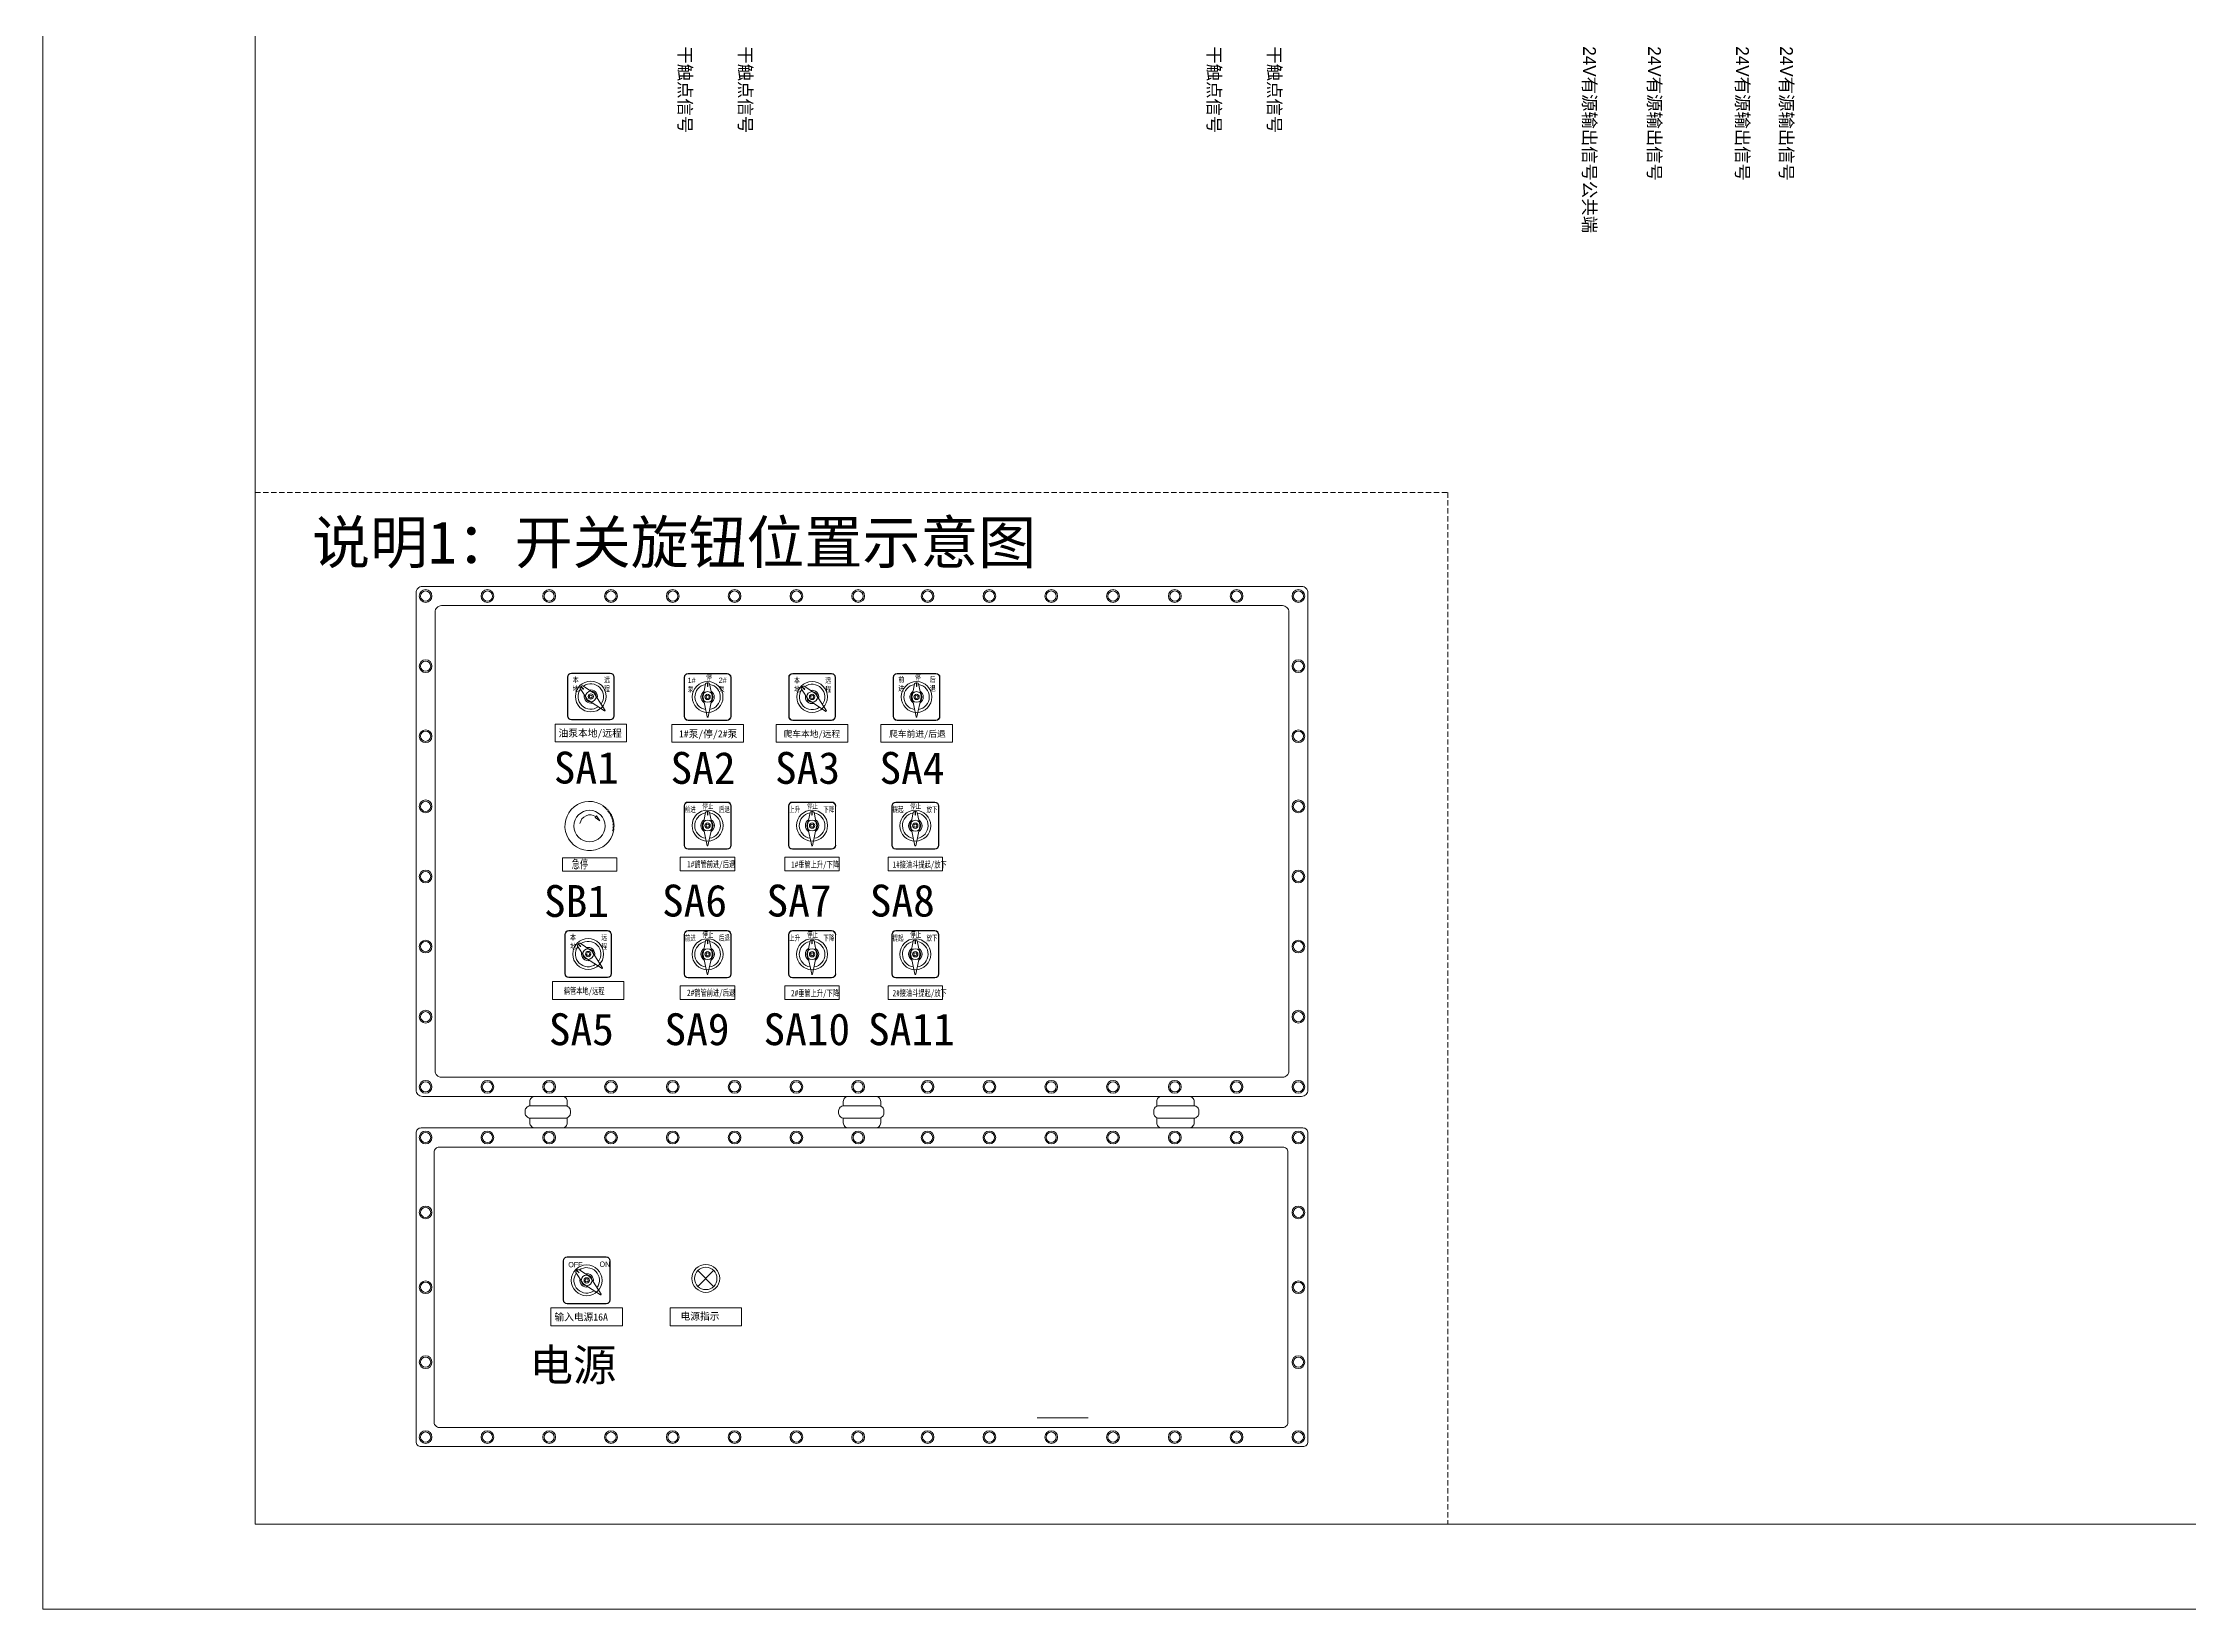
# Model space of a CAD drawing. Header units: millimetres. Extents: x 32626 to 72822, y 60047 to 123188.
# Drawn here: x 44413 to 46434, y 60047 to 61521 of the extents above; entities that cross this region are included whole.
import ezdxf

# ---------------------------------------------------------------- set-up
doc = ezdxf.new("R2010")
doc.units = ezdxf.units.MM
doc.header["$LTSCALE"] = 10
doc.linetypes.add('DASHED', pattern=[0.75, 0.5, -0.25])
doc.layers.get('0').update_dxf_attribs({"lineweight": 18})
for name, color, linetype, lineweight in [('1轮廓实线层', 7, 'Continuous', 18), ('2细线层', 4, 'Continuous', 18), ('图框层', 7, 'Continuous', 18)]:
    doc.layers.add(name, color=color, linetype=linetype, lineweight=lineweight)
doc.styles.add('FS', font='')
doc.styles.add('PC_TEXTSTYLE', font='SIMYOU.TTF', dxfattribs={"width": 0.8})
doc.styles.add('宋体', font='')
doc.styles.add('样式 1', font='SIMYOU.TTF', dxfattribs={"width": 0.75})
doc.styles.add('长仿宋', font='', dxfattribs={"width": 0.7})
doc.styles.get('FS').set_extended_font_data('宋体')
doc.styles.get('宋体').set_extended_font_data('宋体')
doc.styles.get('长仿宋').set_extended_font_data('宋体')

# ---------------------------------------------------------------- blocks, each defined once
blk = doc.blocks.new('本地远程')
for p, q in [((29, 35), (-29, 35)), ((-29, 34.5), (29, 34.5)), ((-35, 29), (-35, -29)), ((-34.5, -29), (-34.5, 29)), ((-5.5, -4.1), (-16, 11.8)), ((-14.1, 15.6), (-15.6, 14.1)), ((-15, 14.7), (-11.5, 11.1)), ((-14.7, 15), (-11.1, 11.5)), ((-11.8, 16), (4.1, 5.5)), ((21.5, -20.7), (5.5, 4.1)), ((34.5, 29), (34.5, -29)), ((35, -29), (35, 29)), ((-4.1, -5.5), (20.7, -21.5)), ((20.9, -21.5), (21.5, -20.9)), ((29, -34.5), (-29, -34.5)), ((-29, -35), (29, -35))]:
    blk.add_line(p, q)
for radius in [23, 8, 4, 2.25]:
    blk.add_circle((0, 0), radius)
for centre, radius, start, end in [((-29, 29), 6, 90, 180), ((-29, 29), 5.5, 90, 180), ((29, 29), 6, 0, 90), ((29, 29), 5.5, 360, 90), ((0, 0), 19, 144.8684, 305.9981), ((-14.2, 12.7), 2, 135, 206.5651), ((-12.7, 14.2), 2, 63.4349, 135), ((-11.3, 11.3), 0.25, 225, 45), ((0, 0), 19, 324.0019, 125.1316), ((0, 0), 10, 166.6435, 283.8145), ((0, 0), 10, 346.1855, 103.3565), ((1.3, 1.3), 5, 32.9777, 56.6397), ((-29, -29), 6, 180, 270), ((-29, -29), 5.5, 180, 270), ((-1.3, -1.3), 5, 213.3603, 237.0223), ((20.8, -21.3), 0.2, 237.1169, 315), ((21.3, -20.8), 0.2, 315, 32.8831), ((29, -29), 5.5, 270, 360), ((29, -29), 6, 270, 360)]:
    blk.add_arc(centre, radius, start, end)
at = {"char_height": 8, "attachment_point": 1, "style": 'PC_TEXTSTYLE'}
for s, insert, width in [('本地', (-27.1, 28.9), 14.149), ('远程', (19.6, 28.9), 15.64)]:
    blk.add_mtext(s, dxfattribs=dict(at, insert=insert, width=width))
blk = doc.blocks.new('液压泵旋钮')
for p, q in [((29, 35), (-29, 35)), ((-29, 34.5), (29, 34.5)), ((-35, 29), (-35, -29)), ((-34.5, -29), (-34.5, 29)), ((-6.8, 1), (-3, 19.6)), ((1.1, 21), (-1.1, 21)), ((-0.3, 21), (-0.3, 15.9)), ((0.2, 21), (0.2, 15.9)), ((3, 19.6), (6.8, 1)), ((34.5, 29), (34.5, -29)), ((35, -29), (35, 29)), ((-6.8, -1), (-0.6, -29.8)), ((-0.4, -30), (0.4, -30)), ((0.6, -29.8), (6.8, -1)), ((29, -34.5), (-29, -34.5)), ((-29, -35), (29, -35))]:
    blk.add_line(p, q)
for radius in [23, 8, 4, 2.25]:
    blk.add_circle((0, 0), radius)
for centre, radius, start, end in [((-29, 29), 6, 90, 180), ((-29, 29), 5.5, 90, 180), ((29, 29), 6, 0, 90), ((29, 29), 5.5, 360, 90), ((0, 0), 19, 99.8684, 260.9981), ((0, 0), 10, 121.6435, 238.8145), ((-1.9, 0), 5, 168.3603, 192.0223), ((-1.1, 19), 2, 90, 161.5651), ((0, 15.9), 0.25, 180, 0), ((1.1, 19), 2, 18.4349, 90), ((0, 0), 19, 279.0019, 80.1316), ((0, 0), 10, 301.1855, 58.3565), ((1.9, 0), 5, 347.9777, 11.6397), ((-29, -29), 6, 180, 270), ((-29, -29), 5.5, 180, 270), ((-0.4, -29.8), 0.2, 192.1169, 270), ((0.4, -29.8), 0.2, 270, 347.8831), ((29, -29), 5.5, 270, 360), ((29, -29), 6, 270, 360)]:
    blk.add_arc(centre, radius, start, end)
at = {"char_height": 8, "attachment_point": 1, "style": 'PC_TEXTSTYLE'}
for s, insert, width in [('停', (-2.4, 33.6), 11), ('1#泵', (-29.8, 28.9), 14.149), ('2#泵', (16.6, 28.9), 15.64)]:
    blk.add_mtext(s, dxfattribs=dict(at, insert=insert, width=width))
blk = doc.blocks.new('爬车旋钮')
for p, q in [((29, 35), (-29, 35)), ((-29, 34.5), (29, 34.5)), ((-35, 29), (-35, -29)), ((-34.5, -29), (-34.5, 29)), ((-6.8, 1), (-3, 19.6)), ((1.1, 21), (-1.1, 21)), ((-0.3, 21), (-0.3, 15.9)), ((0.2, 21), (0.2, 15.9)), ((3, 19.6), (6.8, 1)), ((34.5, 29), (34.5, -29)), ((35, -29), (35, 29)), ((-6.8, -1), (-0.6, -29.8)), ((-0.4, -30), (0.4, -30)), ((0.6, -29.8), (6.8, -1)), ((29, -34.5), (-29, -34.5)), ((-29, -35), (29, -35))]:
    blk.add_line(p, q)
for radius in [23, 8, 4, 2.25]:
    blk.add_circle((0, 0), radius)
for centre, radius, start, end in [((-29, 29), 6, 90, 180), ((-29, 29), 5.5, 90, 180), ((29, 29), 6, 0, 90), ((29, 29), 5.5, 360, 90), ((0, 0), 19, 99.8684, 260.9981), ((0, 0), 10, 121.6435, 238.8145), ((-1.9, 0), 5, 168.3603, 192.0223), ((-1.1, 19), 2, 90, 161.5651), ((0, 15.9), 0.25, 180, 0), ((1.1, 19), 2, 18.4349, 90), ((0, 0), 19, 279.0019, 80.1316), ((0, 0), 10, 301.1855, 58.3565), ((1.9, 0), 5, 347.9777, 11.6397), ((-29, -29), 6, 180, 270), ((-29, -29), 5.5, 180, 270), ((-0.4, -29.8), 0.2, 192.1169, 270), ((0.4, -29.8), 0.2, 270, 347.8831), ((29, -29), 5.5, 270, 360), ((29, -29), 6, 270, 360)]:
    blk.add_arc(centre, radius, start, end)
at = {"char_height": 8, "width": 11, "attachment_point": 1, "style": 'PC_TEXTSTYLE'}
for s, insert in [('停', (-2.4, 33.6)), ('前进', (-27.3, 30.2)), ('后退', (19.8, 30.2))]:
    blk.add_mtext(s, dxfattribs=dict(at, insert=insert))
blk = doc.blocks.new('急停')
for p, q in [((4.2, 5.9), (3.7, 5.4)), ((3.7, 5.4), (7, 2.9)), ((4.6, 6.5), (4.2, 5.9)), ((7, 2.9), (4.6, 6.5)), ((9.5, 13.8), (9.3, 12.9)), ((9.3, 12.9), (10.2, 13.3)), ((10.4, 13.1), (10.2, 12.2)), ((10.2, 12.2), (11, 12.6)), ((11.2, 12.4), (10.9, 11.6)), ((10.9, 11.6), (11.8, 11.9)), ((12, 11.7), (11.7, 10.8)), ((11.7, 10.8), (12.6, 11.1)), ((12.8, 10.9), (12.4, 10)), ((12.4, 10), (13.3, 10.2)), ((13.5, 10), (13, 9.2)), ((13, 9.2), (14, 9.3)), ((14.1, 9.1), (13.6, 8.3)), ((13.6, 8.3), (14.6, 8.4)), ((14.7, 8.2), (14.2, 7.5)), ((14.2, 7.5), (15.1, 7.5)), ((15.2, 7.2), (14.6, 6.5)), ((14.6, 6.5), (15.6, 6.5)), ((15.7, 6.2), (15.1, 5.6)), ((15.1, 5.6), (16, 5.5)), ((16.1, 5.2), (15.4, 4.6)), ((15.4, 4.6), (16.3, 4.4)), ((16.4, 4.1), (15.7, 3.6)), ((15.7, 3.6), (16.6, 3.4)), ((16.7, 3.1), (16, 2.6)), ((16, 2.6), (16.8, 2.3)), ((16.9, 2), (16.1, 1.5)), ((16.1, 1.5), (17, 1.2)), ((17, 0.9), (16.2, 0.5)), ((16.2, 0.5), (17.1, 0.1)), ((16.9, -3.5), (16, -3.7)), ((16, -3.7), (16.7, -4.3)), ((17, -2.4), (16.1, -2.7)), ((16.1, -2.7), (16.9, -3.2)), ((17.1, -1.3), (16.2, -1.6)), ((16.2, -1.6), (17, -2.1)), ((17.1, -0.2), (16.3, -0.6)), ((16.3, -0.6), (17.1, -1))]:
    blk.add_line(p, q)
blk.add_circle((-0.4, -0.7), 11.2)
for centre, radius, start, end in [((-0.4, -0.7), 17.5, 55.5124, 348.0594), ((0, 0), 7.26, 55.0086, 172.0809), ((-0.4, -0.7), 17.5, 51.9124, 52.8594), ((-0.4, -0.7), 17.5, 48.3124, 49.2594), ((-0.4, -0.7), 17.5, 44.7124, 45.6594), ((-0.4, -0.7), 17.5, 41.1124, 42.0594), ((-0.4, -0.7), 17.5, 37.5124, 38.4594), ((-0.4, -0.7), 17.5, 33.9124, 34.8594), ((-0.4, -0.7), 17.5, 30.3124, 31.2594), ((-0.4, -0.7), 17.5, 26.7124, 27.6594), ((-0.4, -0.7), 17.5, 23.1124, 24.0594), ((-0.4, -0.7), 17.5, 19.5124, 20.4594), ((-0.4, -0.7), 17.5, 15.9124, 16.8594), ((-0.4, -0.7), 17.5, 12.3124, 13.2594), ((-0.4, -0.7), 17.5, 8.7124, 9.6594), ((-0.4, -0.7), 17.5, 5.1124, 6.0594), ((-0.4, -0.7), 17.5, 1.5124, 2.4594), ((-0.4, -0.7), 17.5, 350.7124, 351.6594), ((-0.4, -0.7), 17.5, 354.3124, 355.2594), ((-0.4, -0.7), 17.5, 357.9124, 358.8594)]:
    blk.add_arc(centre, radius, start, end)

msp = doc.modelspace()

# ---------------------------------------------------------------- linework, layer by layer
for p, q in [((45016.9, 60802.9), (45016.9, 60766.1)), ((45017.2, 60766.1), (45017.2, 60802.9)), ((45057.5, 60806.7), (45020.7, 60806.7)), ((45020.7, 60806.3), (45057.5, 60806.3)), ((45061, 60802.9), (45061, 60766.1)), ((45061.3, 60766.1), (45061.3, 60802.9)), ((45115.3, 60802.9), (45115.3, 60766.1)), ((45115.6, 60766.1), (45115.6, 60802.9)), ((45155.9, 60806.7), (45119.1, 60806.7)), ((45119.1, 60806.3), (45155.9, 60806.3)), ((45159.4, 60802.9), (45159.4, 60766.1)), ((45159.7, 60766.1), (45159.7, 60802.9)), ((45212.5, 60802.8), (45212.5, 60766)), ((45212.8, 60766), (45212.8, 60802.8)), ((45253.1, 60806.6), (45216.3, 60806.6)), ((45216.3, 60806.3), (45253.1, 60806.3)), ((45256.6, 60802.8), (45256.6, 60766)), ((45256.9, 60766), (45256.9, 60802.8)), ((45034.8, 60785.1), (45037.2, 60796.9)), ((45034.8, 60783.8), (45038.7, 60765.5)), ((45039.7, 60797.8), (45038.4, 60797.8)), ((45038.9, 60797.8), (45038.9, 60794.6)), ((45039.2, 60797.8), (45039.2, 60794.6)), ((45039.4, 60765.5), (45043.4, 60783.8)), ((45040.9, 60796.9), (45043.4, 60785.1)), ((45133.2, 60785.1), (45135.6, 60796.9)), ((45133.2, 60783.8), (45137.1, 60765.5)), ((45138.2, 60797.8), (45136.8, 60797.8)), ((45137.3, 60797.8), (45137.3, 60794.6)), ((45137.6, 60797.8), (45137.6, 60794.6)), ((45137.9, 60765.5), (45141.8, 60783.8)), ((45139.4, 60796.9), (45141.8, 60785.1)), ((45230.4, 60785.1), (45232.8, 60796.9)), ((45230.4, 60783.8), (45234.3, 60765.5)), ((45235.4, 60797.8), (45234, 60797.8)), ((45234.5, 60797.8), (45234.5, 60794.6)), ((45234.9, 60797.8), (45234.9, 60794.6)), ((45235.1, 60765.5), (45239, 60783.8)), ((45236.6, 60796.9), (45239, 60785.1)), ((45057.5, 60762.6), (45020.7, 60762.6)), ((45020.7, 60762.2), (45057.5, 60762.2)), ((45038.8, 60765.4), (45039.3, 60765.4)), ((45155.9, 60762.6), (45119.1, 60762.6)), ((45119.1, 60762.2), (45155.9, 60762.2)), ((45137.2, 60765.4), (45137.7, 60765.4)), ((45253.1, 60762.5), (45216.3, 60762.5)), ((45216.3, 60762.2), (45253.1, 60762.2)), ((45234.5, 60765.4), (45235, 60765.4)), ((45016.9, 60681.8), (45016.9, 60645)), ((45017.2, 60645), (45017.2, 60681.8)), ((45057.5, 60685.6), (45020.7, 60685.6)), ((45020.7, 60685.3), (45057.5, 60685.3)), ((45061, 60681.8), (45061, 60645)), ((45061.3, 60645), (45061.3, 60681.8)), ((45115.3, 60681.8), (45115.3, 60645)), ((45115.6, 60645), (45115.6, 60681.8)), ((45155.9, 60685.6), (45119.1, 60685.6)), ((45119.1, 60685.3), (45155.9, 60685.3)), ((45159.4, 60681.8), (45159.4, 60645)), ((45159.7, 60645), (45159.7, 60681.8)), ((45212.5, 60681.8), (45212.5, 60645)), ((45212.8, 60645), (45212.8, 60681.8)), ((45253.1, 60685.6), (45216.3, 60685.6)), ((45216.3, 60685.3), (45253.1, 60685.3)), ((45256.6, 60681.8), (45256.6, 60645)), ((45256.9, 60645), (45256.9, 60681.8)), ((45034.8, 60664.1), (45037.2, 60675.9)), ((45034.8, 60662.8), (45038.7, 60644.5)), ((45039.7, 60676.7), (45038.4, 60676.7)), ((45038.9, 60676.7), (45038.9, 60673.5)), ((45039.2, 60676.7), (45039.2, 60673.5)), ((45039.4, 60644.5), (45043.4, 60662.8)), ((45040.9, 60675.9), (45043.4, 60664.1)), ((45133.2, 60664.1), (45135.6, 60675.9)), ((45133.2, 60662.8), (45137.1, 60644.5)), ((45138.2, 60676.7), (45136.8, 60676.7)), ((45137.3, 60676.7), (45137.3, 60673.5)), ((45137.6, 60676.7), (45137.6, 60673.5)), ((45137.9, 60644.5), (45141.8, 60662.8)), ((45139.4, 60675.9), (45141.8, 60664.1)), ((45230.4, 60664.1), (45232.8, 60675.9)), ((45230.4, 60662.8), (45234.3, 60644.5)), ((45235.4, 60676.7), (45234, 60676.7)), ((45234.5, 60676.7), (45234.5, 60673.5)), ((45234.9, 60676.7), (45234.9, 60673.5)), ((45235.1, 60644.5), (45239, 60662.8)), ((45236.6, 60675.9), (45239, 60664.1)), ((45057.5, 60641.5), (45020.7, 60641.5)), ((45020.7, 60641.2), (45057.5, 60641.2)), ((45038.8, 60644.4), (45039.3, 60644.4)), ((45155.9, 60641.5), (45119.1, 60641.5)), ((45119.1, 60641.2), (45155.9, 60641.2)), ((45137.2, 60644.4), (45137.7, 60644.4)), ((45253.1, 60641.5), (45216.3, 60641.5)), ((45216.3, 60641.2), (45253.1, 60641.2)), ((45234.5, 60644.4), (45235, 60644.4)), ((44943.5, 60378.5), (44906.9, 60378.5)), ((44906.9, 60378.1), (44943.5, 60378.1)), ((44903.1, 60374.7), (44903.1, 60338.1)), ((44903.4, 60338.1), (44903.4, 60374.7)), ((44921.7, 60353.8), (44915.1, 60363.8)), ((44916.3, 60366.2), (44915.4, 60365.3)), ((44915.7, 60365.6), (44918, 60363.4)), ((44915.9, 60365.9), (44918.2, 60363.6)), ((44917.8, 60366.5), (44927.8, 60359.9)), ((44938.7, 60343.4), (44928.7, 60359)), ((44946.9, 60374.7), (44946.9, 60338.1)), ((44947.2, 60338.1), (44947.2, 60374.7)), ((44922.6, 60352.9), (44938.2, 60342.9)), ((44938.4, 60342.9), (44938.7, 60343.2)), ((44943.5, 60334.7), (44906.9, 60334.7)), ((44906.9, 60334.4), (44943.5, 60334.4))]:
    msp.add_line(p, q)
at = {"lineweight": 40}
for p, q in [((45029.9, 60365.6), (45044.8, 60350.7)), ((45029.9, 60350.7), (45044.8, 60365.6))]:
    msp.add_line(p, q, dxfattribs=at)
for centre, radius in [((45039.1, 60784.5), 14.6), ((45039.1, 60784.5), 5.08), ((45039.1, 60784.5), 2.54), ((45039.1, 60784.5), 1.43), ((45137.5, 60784.5), 14.6), ((45137.5, 60784.5), 5.08), ((45137.5, 60784.5), 2.54), ((45137.5, 60784.5), 1.43), ((45234.7, 60784.4), 14.6), ((45234.7, 60784.4), 5.08), ((45234.7, 60784.4), 2.54), ((45234.7, 60784.4), 1.43), ((45039.1, 60663.4), 14.6), ((45039.1, 60663.4), 5.08), ((45039.1, 60663.4), 2.54), ((45039.1, 60663.4), 1.43), ((45137.5, 60663.4), 14.6), ((45137.5, 60663.4), 5.08), ((45137.5, 60663.4), 2.54), ((45137.5, 60663.4), 1.43), ((45234.7, 60663.4), 14.6), ((45234.7, 60663.4), 5.08), ((45234.7, 60663.4), 2.54), ((45234.7, 60663.4), 1.43), ((44925.2, 60356.4), 14.5), ((44925.2, 60356.4), 5.04), ((44925.2, 60356.4), 2.52), ((44925.2, 60356.4), 1.42)]:
    msp.add_circle(centre, radius)
for centre, radius, start, end in [((45020.7, 60802.9), 3.81, 90, 180), ((45020.7, 60802.9), 3.49, 90, 180), ((45057.5, 60802.9), 3.81, 0, 90), ((45057.5, 60802.9), 3.49, 0, 90), ((45119.1, 60802.9), 3.81, 90, 180), ((45119.1, 60802.9), 3.49, 90, 180), ((45155.9, 60802.9), 3.81, 0, 90), ((45155.9, 60802.9), 3.49, 0, 90), ((45216.3, 60802.8), 3.81, 90, 180), ((45216.3, 60802.8), 3.49, 90, 180), ((45253.1, 60802.8), 3.81, 0, 90), ((45253.1, 60802.8), 3.49, 0, 90), ((45039.1, 60784.5), 12.1, 99.8684, 260.9981), ((45039.1, 60784.5), 6.35, 121.6435, 238.8145), ((45037.9, 60784.5), 3.17, 168.3603, 192.0223), ((45038.4, 60796.5), 1.27, 90, 161.5651), ((45039.1, 60794.6), 0.159, 180, 360), ((45039.7, 60796.5), 1.27, 18.4349, 90), ((45039.1, 60784.5), 12.1, 279.0019, 80.1316), ((45039.1, 60784.5), 6.35, 301.1855, 58.3565), ((45040.3, 60784.5), 3.17, 347.9777, 11.6397), ((45137.5, 60784.5), 12.1, 99.8684, 260.9981), ((45137.5, 60784.5), 6.35, 121.6435, 238.8145), ((45136.3, 60784.5), 3.17, 168.3603, 192.0223), ((45136.8, 60796.5), 1.27, 90, 161.5651), ((45137.5, 60794.6), 0.159, 180, 0), ((45138.2, 60796.5), 1.27, 18.4349, 90), ((45137.5, 60784.5), 12.1, 279.0019, 80.1316), ((45137.5, 60784.5), 6.35, 301.1855, 58.3565), ((45138.7, 60784.5), 3.17, 347.9777, 11.6397), ((45234.7, 60784.4), 12.1, 99.8684, 260.9981), ((45234.7, 60784.4), 6.35, 121.6435, 238.8145), ((45233.5, 60784.5), 3.17, 168.3603, 192.0223), ((45234, 60796.5), 1.27, 90, 161.5651), ((45234.7, 60794.6), 0.159, 180, 360), ((45235.4, 60796.5), 1.27, 18.4349, 90), ((45234.7, 60784.4), 12.1, 279.0019, 80.1316), ((45234.7, 60784.4), 6.35, 301.1855, 58.3565), ((45235.9, 60784.5), 3.17, 347.9777, 11.6397), ((45020.7, 60766.1), 3.81, 180, 270), ((45020.7, 60766.1), 3.49, 180, 270), ((45038.8, 60765.6), 0.127, 192.1169, 270), ((45039.3, 60765.6), 0.127, 270, 347.8831), ((45057.5, 60766.1), 3.49, 270, 0), ((45057.5, 60766.1), 3.81, 270, 0), ((45119.1, 60766.1), 3.81, 180, 270), ((45119.1, 60766.1), 3.49, 180, 270), ((45137.2, 60765.6), 0.127, 192.1169, 270), ((45137.7, 60765.6), 0.127, 270, 347.8831), ((45155.9, 60766.1), 3.49, 270, 0), ((45155.9, 60766.1), 3.81, 270, 0), ((45216.3, 60766), 3.81, 180, 270), ((45216.3, 60766), 3.49, 180, 270), ((45234.5, 60765.5), 0.127, 192.1169, 270), ((45235, 60765.5), 0.127, 270, 347.8831), ((45253.1, 60766), 3.49, 270, 0), ((45253.1, 60766), 3.81, 270, 0), ((45020.7, 60681.8), 3.81, 90, 180), ((45020.7, 60681.8), 3.49, 90, 180), ((45057.5, 60681.8), 3.81, 0, 90), ((45057.5, 60681.8), 3.49, 0, 90), ((45119.1, 60681.8), 3.81, 90, 180), ((45119.1, 60681.8), 3.49, 90, 180), ((45155.9, 60681.8), 3.81, 0, 90), ((45155.9, 60681.8), 3.49, 0, 90), ((45216.3, 60681.8), 3.81, 90, 180), ((45216.3, 60681.8), 3.49, 90, 180), ((45253.1, 60681.8), 3.81, 0, 90), ((45253.1, 60681.8), 3.49, 0, 90), ((45039.1, 60663.4), 12.1, 99.8684, 260.9981), ((45039.1, 60663.4), 6.35, 121.6435, 238.8145), ((45037.9, 60663.4), 3.17, 168.3603, 192.0223), ((45038.4, 60675.5), 1.27, 90, 161.5651), ((45039.1, 60673.5), 0.159, 180, 360), ((45039.7, 60675.5), 1.27, 18.4349, 90), ((45039.1, 60663.4), 12.1, 279.0019, 80.1316), ((45039.1, 60663.4), 6.35, 301.1855, 58.3565), ((45040.3, 60663.4), 3.17, 347.9777, 11.6397), ((45137.5, 60663.4), 12.1, 99.8684, 260.9981), ((45137.5, 60663.4), 6.35, 121.6435, 238.8145), ((45136.3, 60663.4), 3.17, 168.3603, 192.0223), ((45136.8, 60675.5), 1.27, 90, 161.5651), ((45137.5, 60673.5), 0.159, 180, 0), ((45138.2, 60675.5), 1.27, 18.4349, 90), ((45137.5, 60663.4), 12.1, 279.0019, 80.1316), ((45137.5, 60663.4), 6.35, 301.1855, 58.3565), ((45138.7, 60663.4), 3.17, 347.9777, 11.6397), ((45234.7, 60663.4), 12.1, 99.8684, 260.9981), ((45234.7, 60663.4), 6.35, 121.6435, 238.8145), ((45233.5, 60663.4), 3.17, 168.3603, 192.0223), ((45234, 60675.5), 1.27, 90, 161.5651), ((45234.7, 60673.5), 0.159, 180, 360), ((45235.4, 60675.5), 1.27, 18.4349, 90), ((45234.7, 60663.4), 12.1, 279.0019, 80.1316), ((45234.7, 60663.4), 6.35, 301.1855, 58.3565), ((45235.9, 60663.4), 3.17, 347.9777, 11.6397), ((45020.7, 60645), 3.81, 180, 270), ((45020.7, 60645), 3.49, 180, 270), ((45038.8, 60644.5), 0.127, 192.1169, 270), ((45039.3, 60644.5), 0.127, 270, 347.8831), ((45057.5, 60645), 3.49, 270, 0), ((45057.5, 60645), 3.81, 270, 0), ((45119.1, 60645), 3.81, 180, 270), ((45119.1, 60645), 3.49, 180, 270), ((45137.2, 60644.5), 0.127, 192.1169, 270), ((45137.7, 60644.5), 0.127, 270, 347.8831), ((45155.9, 60645), 3.49, 270, 0), ((45155.9, 60645), 3.81, 270, 0), ((45216.3, 60645), 3.81, 180, 270), ((45216.3, 60645), 3.49, 180, 270), ((45234.5, 60644.5), 0.127, 192.1169, 270), ((45235, 60644.5), 0.127, 270, 347.8831), ((45253.1, 60645), 3.49, 270, 0), ((45253.1, 60645), 3.81, 270, 0), ((44906.9, 60374.7), 3.78, 90, 180), ((44906.9, 60374.7), 3.46, 90, 180), ((44943.5, 60374.7), 3.78, 0, 90), ((44943.5, 60374.7), 3.46, 0, 90), ((44925.2, 60356.4), 12, 144.8684, 305.9981), ((44916.2, 60364.4), 1.26, 135, 206.5651), ((44917.2, 60365.3), 1.26, 63.4349, 135), ((44918.1, 60363.5), 0.158, 225, 45), ((44925.2, 60356.4), 12, 324.0019, 125.1316), ((44925.2, 60356.4), 6.3, 166.6435, 283.8145), ((44925.2, 60356.4), 6.3, 346.1855, 103.3565), ((44926, 60357.3), 3.15, 32.9777, 56.6397), ((44906.9, 60338.1), 3.78, 180, 270), ((44906.9, 60338.1), 3.46, 180, 270), ((44924.3, 60355.6), 3.15, 213.3603, 237.0223), ((44938.3, 60343), 0.126, 237.1169, 315), ((44938.6, 60343.3), 0.126, 315, 32.8831), ((44943.5, 60338.1), 3.46, 270, 360), ((44943.5, 60338.1), 3.78, 270, 0)]:
    msp.add_arc(centre, radius, start, end)
at = {"layer": '1轮廓实线层'}
for p, q in [((44770.5, 61009.6), (45598.5, 61009.6)), ((44788.5, 60991.6), (45580.5, 60991.6)), ((44788.5, 60547.6), (45580.5, 60547.6)), ((45252.3, 60499.9), (45599.7, 60499.9)), ((44786.4, 60481.9), (45580.8, 60481.9)), ((44786.4, 60217.9), (45580.8, 60217.9)), ((45349.5, 60227), (45397.5, 60227)), ((44769.3, 60199.9), (45599.7, 60199.9))]:
    msp.add_line(p, q, dxfattribs=at)
at = {"layer": '1轮廓实线层', "linetype": 'DASHED'}
msp.add_lwpolyline([(44613.1, 61098.2), (45736.2, 61098.2), (45736.2, 60127), (44613.1, 60127)], close=True, dxfattribs=at)
at = {"layer": '1轮廓实线层'}
for points in [[(45598.5, 60529.6), (44770.5, 60529.6, -0.414214), (44764.5, 60535.6), (44764.5, 61003.6, -0.414214), (44770.5, 61009.6)], [(45598.5, 61009.6, -0.414214), (45604.5, 61003.6), (45604.5, 60535.6, -0.414214), (45598.5, 60529.6)], [(44788.5, 60547.6, -0.414214), (44782.5, 60553.6), (44782.5, 60985.6, -0.414214), (44788.5, 60991.6)], [(45580.5, 60991.6, -0.414214), (45586.5, 60985.6), (45586.5, 60553.6, -0.414214), (45580.5, 60547.6)], [(44871.7, 60520.7), (44871.7, 60524.8, -0.414214), (44876.5, 60529.6), (44902.1, 60529.6, -0.414214), (44906.9, 60524.8), (44906.9, 60520.3)], [(45166.9, 60520.7), (45166.9, 60524.8, -0.414214), (45171.7, 60529.6), (45197.3, 60529.6, -0.414214), (45202.1, 60524.8), (45202.1, 60520.3)], [(45497.3, 60520.7), (45497.3, 60524.8, 0.414214), (45492.5, 60529.6), (45466.9, 60529.6, 0.414214), (45462.1, 60524.8), (45462.1, 60520.3)], [(44769.3, 60199.9, -0.414214), (44764.5, 60204.7), (44764.5, 60495.1, -0.414214), (44769.3, 60499.9), (45252.3, 60499.9)], [(44906.9, 60509.5), (44906.9, 60504.7, -0.414214), (44902.1, 60499.9), (44876.5, 60499.9, -0.414214), (44871.7, 60504.7), (44871.7, 60509.1)], [(45202.1, 60509.5), (45202.1, 60504.7, -0.414214), (45197.3, 60499.9), (45171.7, 60499.9, -0.414214), (45166.9, 60504.7), (45166.9, 60509.1)], [(45462.1, 60509.5), (45462.1, 60504.7, 0.414214), (45466.9, 60499.9), (45492.5, 60499.9, 0.414214), (45497.3, 60504.7), (45497.3, 60509.1)], [(45599.7, 60499.9, -0.414214), (45604.5, 60495.1), (45604.5, 60204.7, -0.414214), (45599.7, 60199.9)], [(44786.4, 60217.9, -0.414214), (44781.6, 60222.7), (44781.6, 60477.1, -0.414214), (44786.4, 60481.9)], [(45580.8, 60481.9, -0.414214), (45585.6, 60477.1), (45585.6, 60222.7, -0.414214), (45580.8, 60217.9)]]:
    msp.add_lwpolyline(points, format="xyb", dxfattribs=at)
for points in [[(44895.4, 60879.9), (44962.8, 60879.9), (44962.8, 60863.2), (44895.4, 60863.2)], [(45005.4, 60879.6), (45072.8, 60879.6), (45072.8, 60862.9), (45005.4, 60862.9)], [(45103.8, 60879.6), (45171.2, 60879.6), (45171.2, 60862.9), (45103.8, 60862.9)], [(45202.2, 60879.6), (45269.6, 60879.6), (45269.6, 60862.9), (45202.2, 60862.9)], [(44902.3, 60754.3), (44953.5, 60754.3), (44953.5, 60741.6), (44902.3, 60741.6)], [(45013.4, 60754.7), (45064.7, 60754.7), (45064.7, 60741.9), (45013.4, 60741.9)], [(45111.9, 60754.7), (45163.1, 60754.7), (45163.1, 60741.9), (45111.9, 60741.9)], [(45209.1, 60754.7), (45260.3, 60754.7), (45260.3, 60741.9), (45209.1, 60741.9)], [(44892.9, 60637.6), (44960.3, 60637.6), (44960.3, 60620.9), (44892.9, 60620.9)], [(45013.4, 60633.6), (45064.7, 60633.6), (45064.7, 60620.9), (45013.4, 60620.9)], [(45111.9, 60633.6), (45163.1, 60633.6), (45163.1, 60620.9), (45111.9, 60620.9)], [(45209.1, 60633.6), (45260.3, 60633.6), (45260.3, 60620.9), (45209.1, 60620.9)], [(44891.5, 60330.4), (44958.9, 60330.4), (44958.9, 60313.7), (44891.5, 60313.7)], [(45003.7, 60330.4), (45071.1, 60330.4), (45071.1, 60313.7), (45003.7, 60313.7)]]:
    msp.add_lwpolyline(points, close=True, dxfattribs=at)
for points in [[(44867.3, 60515.9, -0.414214), (44872.1, 60520.7), (44905.1, 60520.7, -0.414214), (44909.9, 60515.9), (44909.9, 60513.9, -0.414214), (44905.1, 60509.1), (44872.1, 60509.1, -0.414214), (44867.3, 60513.9)], [(45162.5, 60515.9, -0.414214), (45167.3, 60520.7), (45200.3, 60520.7, -0.414214), (45205.1, 60515.9), (45205.1, 60513.9, -0.414214), (45200.3, 60509.1), (45167.3, 60509.1, -0.414214), (45162.5, 60513.9)], [(45501.8, 60515.9, 0.414214), (45497, 60520.7), (45464, 60520.7, 0.414214), (45459.2, 60515.9), (45459.2, 60513.9, 0.414214), (45464, 60509.1), (45497, 60509.1, 0.414214), (45501.8, 60513.9)]]:
    msp.add_lwpolyline(points, format="xyb", close=True, dxfattribs=at)
for centre, radius in [((44773.5, 61000.6), 6), ((44773.5, 61000.6), 4.8), ((44831.7, 61000.6), 6), ((44831.7, 61000.6), 4.8), ((44889.9, 61000.6), 6), ((44889.9, 61000.6), 4.8), ((44948.1, 61000.6), 6), ((44948.1, 61000.6), 4.8), ((45006.3, 61000.6), 6), ((45006.3, 61000.6), 4.8), ((45064.5, 61000.6), 6), ((45064.5, 61000.6), 4.8), ((45122.7, 61000.6), 6), ((45122.7, 61000.6), 4.8), ((45180.9, 61000.6), 6), ((45180.9, 61000.6), 4.8), ((45246.3, 61000.6), 6), ((45246.3, 61000.6), 4.8), ((45304.5, 61000.6), 6), ((45304.5, 61000.6), 4.8), ((45362.7, 61000.6), 6), ((45362.7, 61000.6), 4.8), ((45420.9, 61000.6), 6), ((45420.9, 61000.6), 4.8), ((45479.1, 61000.6), 6), ((45479.1, 61000.6), 4.8), ((45537.3, 61000.6), 6), ((45537.3, 61000.6), 4.8), ((45595.5, 61000.6), 6), ((45595.5, 61000.6), 4.8), ((44773.5, 60934.6), 6), ((44773.5, 60934.6), 4.8), ((45595.5, 60934.6), 6), ((45595.5, 60934.6), 4.8), ((44773.5, 60868.6), 6), ((44773.5, 60868.6), 4.8), ((45595.5, 60868.6), 6), ((45595.5, 60868.6), 4.8), ((44773.5, 60802.6), 6), ((44773.5, 60802.6), 4.8), ((45595.5, 60802.6), 6), ((45595.5, 60802.6), 4.8), ((44773.5, 60736.6), 6), ((44773.5, 60736.6), 4.8), ((45595.5, 60736.6), 6), ((45595.5, 60736.6), 4.8), ((44773.5, 60670.6), 6), ((44773.5, 60670.6), 4.8), ((45595.5, 60670.6), 6), ((45595.5, 60670.6), 4.8), ((44773.5, 60604.6), 6), ((44773.5, 60604.6), 4.8), ((45595.5, 60604.6), 6), ((45595.5, 60604.6), 4.8), ((44773.5, 60538.6), 6), ((44773.5, 60538.6), 4.8), ((44831.7, 60538.6), 6), ((44831.7, 60538.6), 4.8), ((44889.9, 60538.6), 6), ((44889.9, 60538.6), 4.8), ((44948.1, 60538.6), 6), ((44948.1, 60538.6), 4.8), ((45006.3, 60538.6), 6), ((45006.3, 60538.6), 4.8), ((45064.5, 60538.6), 6), ((45064.5, 60538.6), 4.8), ((45122.7, 60538.6), 6), ((45122.7, 60538.6), 4.8), ((45180.9, 60538.6), 6), ((45180.9, 60538.6), 4.8), ((45246.3, 60538.6), 6), ((45246.3, 60538.6), 4.8), ((45304.5, 60538.6), 6), ((45304.5, 60538.6), 4.8), ((45362.7, 60538.6), 6), ((45362.7, 60538.6), 4.8), ((45420.9, 60538.6), 6), ((45420.9, 60538.6), 4.8), ((45479.1, 60538.6), 6), ((45479.1, 60538.6), 4.8), ((45537.3, 60538.6), 6), ((45537.3, 60538.6), 4.8), ((45595.5, 60538.6), 6), ((45595.5, 60538.6), 4.8), ((44773.5, 60490.9), 6), ((44831.7, 60490.9), 6), ((44889.9, 60490.9), 6), ((44948.1, 60490.9), 6), ((45006.3, 60490.9), 6), ((45064.5, 60490.9), 6), ((45122.7, 60490.9), 6), ((45180.9, 60490.9), 6), ((45246.3, 60490.9), 6), ((45304.5, 60490.9), 6), ((45362.7, 60490.9), 6), ((45420.9, 60490.9), 6), ((45479.1, 60490.9), 6), ((45537.3, 60490.9), 6), ((45595.5, 60490.9), 6), ((44773.5, 60490.9), 4.8), ((44831.7, 60490.9), 4.8), ((44889.9, 60490.9), 4.8), ((44948.1, 60490.9), 4.8), ((45006.3, 60490.9), 4.8), ((45064.5, 60490.9), 4.8), ((45122.7, 60490.9), 4.8), ((45180.9, 60490.9), 4.8), ((45246.3, 60490.9), 4.8), ((45304.5, 60490.9), 4.8), ((45362.7, 60490.9), 4.8), ((45420.9, 60490.9), 4.8), ((45479.1, 60490.9), 4.8), ((45537.3, 60490.9), 4.8), ((45595.5, 60490.9), 4.8), ((44773.5, 60420.4), 6), ((44773.5, 60420.4), 4.8), ((45595.5, 60420.4), 6), ((45595.5, 60420.4), 4.8), ((44773.5, 60349.9), 6), ((45037.4, 60358.2), 13.1), ((45037.4, 60358.2), 10.5), ((45595.5, 60349.9), 6), ((44773.5, 60349.9), 4.8), ((45595.5, 60349.9), 4.8), ((44773.5, 60279.4), 6), ((44773.5, 60279.4), 4.8), ((45595.5, 60279.4), 6), ((45595.5, 60279.4), 4.8), ((44773.5, 60208.9), 6), ((44831.7, 60208.9), 6), ((44889.9, 60208.9), 6), ((44948.1, 60208.9), 6), ((45006.3, 60208.9), 6), ((45064.5, 60208.9), 6), ((45122.7, 60208.9), 6), ((45180.9, 60208.9), 6), ((45246.3, 60208.9), 6), ((45304.5, 60208.9), 6), ((45362.7, 60208.9), 6), ((45420.9, 60208.9), 6), ((45479.1, 60208.9), 6), ((45537.3, 60208.9), 6), ((45595.5, 60208.9), 6), ((44773.5, 60208.9), 4.8), ((44831.7, 60208.9), 4.8), ((44889.9, 60208.9), 4.8), ((44948.1, 60208.9), 4.8), ((45006.3, 60208.9), 4.8), ((45064.5, 60208.9), 4.8), ((45122.7, 60208.9), 4.8), ((45180.9, 60208.9), 4.8), ((45246.3, 60208.9), 4.8), ((45304.5, 60208.9), 4.8), ((45362.7, 60208.9), 4.8), ((45420.9, 60208.9), 4.8), ((45479.1, 60208.9), 4.8), ((45537.3, 60208.9), 4.8), ((45595.5, 60208.9), 4.8)]:
    msp.add_circle(centre, radius, dxfattribs=at)
at = {"layer": '2细线层'}
for p, q in [((44413.1, 60047), (44413.1, 63407)), ((49165.1, 60047), (44413.1, 60047))]:
    msp.add_line(p, q, dxfattribs=at)
at = {"layer": '图框层'}
for q in [(44613.1, 63327), (49085.1, 60127)]:
    msp.add_line((44613.1, 60127), q, dxfattribs=at)

# ---------------------------------------------------------------- block references
at = {"lineweight": 25, "xscale": 1.321942446042521, "yscale": 1.321942446042521, "zscale": 1.321942446042521}
msp.add_blockref('急停', (44928.4, 60785), dxfattribs=at)
at = {"layer": '1轮廓实线层'}
for name, p, xscale, yscale, zscale in [('本地远程', (44929.1, 60906), 0.6299999999995632, 0.6299999999995632, 0.6299999999995632), ('液压泵旋钮', (45039.1, 60905.6), 0.6299999999995632, 0.6299999999995632, 0.6299999999995632), ('本地远程', (45137.5, 60905.6), 0.6299999999995632, 0.6299999999995632, 0.6299999999995632), ('爬车旋钮', (45235.9, 60905.6), 0.6299999999995632, 0.6299999999995632, 0.6299999999995632), ('本地远程', (44926.6, 60663.6), 0.6299999999995635, 0.6299999999995635, 0.6299999999995635)]:
    msp.add_blockref(name, p, dxfattribs=dict(at, xscale=xscale, yscale=yscale, zscale=zscale))

# ---------------------------------------------------------------- texts
at = {"color": 3, "style": 'FS'}
for s, height, p in [('说明1：开关旋钮位置示意图', 40, (44666.6, 61031.2)), ('SA1', 30, (44894.2, 60824.1)), ('SA2', 30, (45004.2, 60823.8)), ('SA3', 30, (45102.6, 60823.8)), ('SA4', 30, (45201, 60823.8)), ('SB1', 30, (44885, 60698.5)), ('SA6', 30, (44996.2, 60698.9)), ('SA7', 30, (45094.6, 60698.9)), ('SA8', 30, (45191.9, 60698.9)), ('SA5', 30, (44889.6, 60577.8)), ('SA9', 30, (44998.5, 60577.8)), ('SA10', 30, (45091.7, 60577.8)), ('SA11', 30, (45190.2, 60577.8)), ('电源', 30, (44871.4, 60261.8))]:
    msp.add_text(s, height=height, dxfattribs=at).set_placement(p)
at = {"style": 'PC_TEXTSTYLE', "width": 0.8}
for s, p in [('OFF', (44907.9, 60368.7)), ('ON', (44937.3, 60369.1))]:
    msp.add_text(s, height=5.04, dxfattribs=at).set_placement(p)
at = {"layer": '1轮廓实线层', "style": '样式 1'}
for s, p in [('干触点信号', (45011.9, 61518.1)), ('干触点信号', (45068.7, 61518.1)), ('干触点信号', (45510.2, 61518.1)), ('干触点信号', (45567, 61518.1)), ('24V有源输出信号公共端', (45863.7, 61518.1)), ('24V有源输出信号', (45924.9, 61518.1)), ('24V有源输出信号', (46007.8, 61518.1)), ('24V有源输出信号', (46049.2, 61518.1))]:
    msp.add_text(s, height=12, rotation=270, dxfattribs=at).set_placement(p)
at = {"layer": '1轮廓实线层', "style": '宋体'}
for s, height, p in [('油泵本地/远程', 6.72, (44898.7, 60868.2)), ('1#泵/停/2#泵', 6.72, (45012.1, 60867.5)), ('爬车本地/远程', 5.88, (45110.6, 60867.9)), ('爬车前进/后退', 5.88, (45210, 60867.9)), ('输入电源16A', 6.72, (44894.8, 60318.6)), ('电源指示', 6.72, (45013.6, 60319.3))]:
    msp.add_text(s, height=height, dxfattribs=at).set_placement(p)
at = {"layer": '1轮廓实线层', "style": '长仿宋', "width": 0.7}
for s, height, p in [('前进', 5.29, (45017.6, 60797.1)), ('停止', 5.29, (45034.2, 60800.3)), ('后退', 5.29, (45049.7, 60797.1)), ('上升', 5.29, (45116, 60797.1)), ('停止', 5.29, (45132.7, 60800.3)), ('下降', 5.29, (45148.1, 60797.1)), ('提起', 5.29, (45213.3, 60797.1)), ('停止', 5.29, (45229.9, 60800.3)), ('放下', 5.29, (45245.3, 60797.1)), ('急停', 7.93, (44911.1, 60744.2)), ('1#鹤管前进/后退', 5.95, (45019.8, 60745.2)), ('1#垂管上升/下降', 5.95, (45117.7, 60744.9)), ('1#接油斗提起/放下', 5.95, (45213.3, 60744.9)), ('前进', 5.29, (45017.6, 60676.1)), ('停止', 5.29, (45034.2, 60679.3)), ('后退', 5.29, (45049.7, 60676.1)), ('上升', 5.29, (45116, 60676.1)), ('停止', 5.29, (45132.7, 60679.3)), ('下降', 5.29, (45148.1, 60676.1)), ('提起', 5.29, (45213.3, 60676)), ('停止', 5.29, (45229.9, 60679.3)), ('放下', 5.29, (45245.3, 60676)), ('鹤管本地/远程', 5.95, (44903.7, 60625.9)), ('2#鹤管前进/后退', 5.95, (45019.8, 60624.2)), ('2#垂管上升/下降', 5.95, (45117.7, 60623.8)), ('2#接油斗提起/放下', 5.95, (45213.3, 60623.9))]:
    msp.add_text(s, height=height, dxfattribs=at).set_placement(p)

doc.saveas('drawing.dxf')
